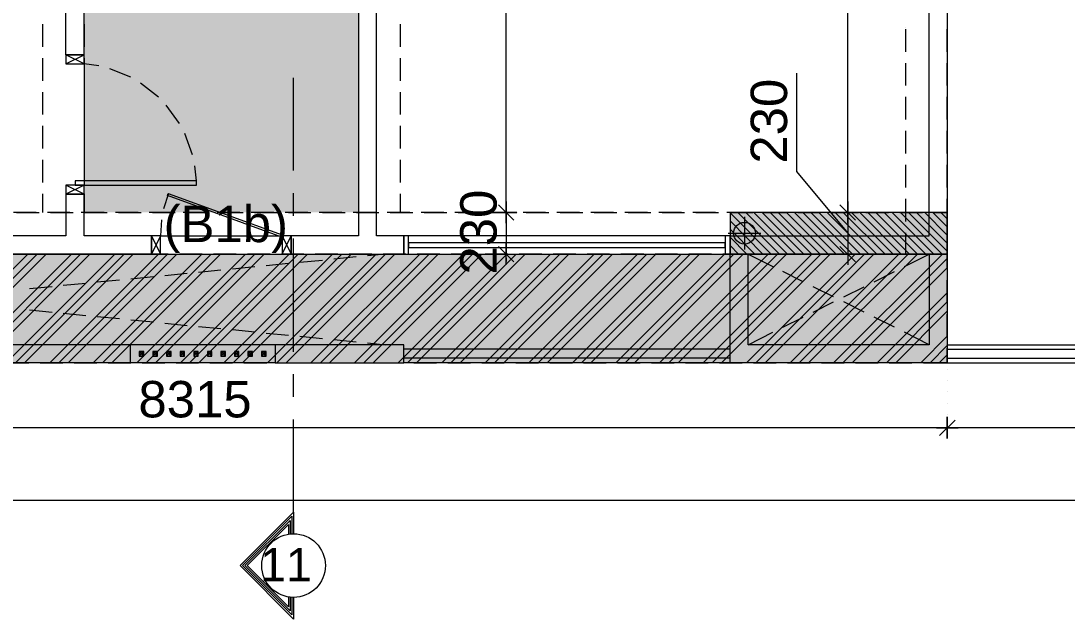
# Model space of a CAD drawing. Header units: millimetres. Extents: x -1303 to 98744, y -1303 to 90097.
# Drawn here: x 58345 to 64120, y 45277 to 48580 of the extents above; entities that cross this region are included whole.
import ezdxf

# ---------------------------------------------------------------- set-up
doc = ezdxf.new("R2010")
doc.units = ezdxf.units.MM
doc.layers.add('PDF_Geometry', color=7, linetype='Continuous')
doc.layers.add('PDF_Text', color=7, linetype='Continuous')
doc.layers.add('PDF_Solid Fills', color=192, linetype='Continuous', true_color=0xc2c0c0c0)
doc.styles.add('PDF ArialMT', font='arial.ttf')
doc.styles.get("Standard").update_dxf_attribs({"font": 'arial.ttf'})

msp = doc.modelspace()

# ---------------------------------------------------------------- linework, layer by layer
at = {"layer": 'PDF_Geometry', "color": 9, "lineweight": 0, "true_color": 0xc0c0c0}
for points in [[(58593.94351, 48392.68919), (58593.94351, 52332.19829), (60308.54056, 52332.19829), (60308.54056, 52232.33285), (58693.80481, 52232.33285), (58693.80481, 50492.35104), (60208.67512, 50492.35104), (60208.67512, 51462.20325)], [(63358.59146, 51952.21209), (63358.59146, 50967.11994), (63458.45277, 50967.11994), (63458.45277, 47292.50405), (62259.25345, 47292.50405), (62259.25345, 47392.36535), (63358.59146, 47392.36535), (63358.59146, 50717.46254), (61228.46212, 50717.46254), (61228.46212, 51462.20325), (61329.17468, 51462.20325), (61228.46212, 51512.13803)], [(58693.80481, 48341.91141), (58593.94351, 48392.68919), (58693.80481, 48392.68919), (58693.80481, 50392.4856), (60208.67512, 50392.4856), (60208.67512, 47392.36535), (59836.30477, 47392.36535), (59836.30477, 47292.50405), (60459.17964, 47292.50405), (60459.17964, 47392.36535), (60308.54056, 47392.36535), (60308.54056, 51462.20325), (60208.67512, 51462.20325), (60308.54056, 51512.13803)], [(58593.94351, 48341.91141), (58693.80481, 48392.68919)], [(58775.8972, 48330.90708), (58693.80481, 48341.91141), (58693.80481, 47672.49024), (58593.94351, 47622.55959)], [(58951.92517, 48268.28198), (58835.98507, 48314.82827)], [(59104.2585, 48159.11059), (59006.09144, 48236.12438)], [(59220.20274, 48013.54598), (59147.42043, 48114.25854)], [(59122.03154, 47481.22645), (59116.10995, 47392.36535), (59066.17517, 47292.50405), (59066.17517, 47392.36535), (58693.80481, 47392.36535), (58693.80481, 47622.55959), (58593.94351, 47622.55959), (58593.94351, 47392.36535), (55243.45743, 47392.36535), (55243.45743, 47992.38858), (55143.59199, 47992.38858), (55143.59199, 47292.50405), (59066.17517, 47292.50405), (55143.59199, 47292.50405), (55143.59199, 47992.38858), (55243.45743, 47992.38858)], [(59292.13792, 47840.90237), (59249.82311, 47957.69373)], [(59314.14245, 47697.032), (59305.67949, 47779.97151)], [(58693.80481, 47622.55959), (58593.94351, 47672.49024)], [(59159.26776, 47626.79107), (59133.03587, 47542.16144)], [(59066.17517, 47392.36535), (59116.10995, 47292.50405), (59786.37411, 47292.50405), (59836.30477, 47392.36535)], [(59116.10995, 47392.36535), (59786.37411, 47392.36535), (59836.30477, 47292.50405)], [(59749.1379, 46692.48082), (60459.17964, 46692.48082), (60459.17964, 46792.34213), (59749.1379, 46792.34213), (58948.54081, 46792.34213), (58948.54081, 46692.48082), (55143.59199, 46692.48082), (55143.59199, 47292.50405), (55062.35085, 47292.50405)], [(58948.54081, 46792.34213), (55243.45743, 46792.34213), (55243.45743, 47292.50405), (55344.16586, 47282.34683)], [(59822.76733, 47240.03202), (59698.36013, 47227.33758)], [(60009.7955, 47257.80507), (59885.39243, 47245.95775)], [(60195.98068, 47276.42524), (60071.57761, 47264.57379)], [(60358.47121, 47292.50405), (60258.6099, 47282.34683)], [(63458.45277, 47292.50405), (63458.45277, 46692.48082), (62259.25345, 46692.48082), (62259.25345, 47292.50405)], [(63222.33693, 47223.95322), (63358.59146, 47292.50405), (63358.59146, 46792.34213), (62359.11475, 46792.34213), (62359.11475, 47292.50405), (62495.36927, 47223.95322)], [(59263.36468, 47185.02276), (59138.95747, 47173.17544)], [(59449.54986, 47203.64294), (59325.14265, 47190.9485)], [(59636.58215, 47221.41598), (59512.17495, 47209.56453)], [(62662.93428, 47140.17072), (62551.22566, 47196.02709)], [(63054.77193, 47140.17072), (63166.48056, 47196.02709)], [(58703.11489, 47130.86063), (58578.71182, 47118.16619)], [(58890.1472, 47148.63368), (58765.74, 47136.78636)], [(59076.33237, 47167.24972), (58951.92517, 47154.55528)], [(58516.92972, 47112.24046), (58392.52665, 47100.39314)], [(62830.50342, 47056.38821), (62718.79066, 47112.24046)], [(62887.20279, 47056.38821), (62998.91555, 47112.24046)], [(62718.79066, 46972.60158), (62830.50342, 47028.45795)], [(62998.91555, 46972.60158), (62887.20279, 47028.45795)], [(58392.52665, 46984.45303), (58516.92972, 46972.60158)], [(58578.71182, 46966.67999), (58703.11489, 46953.98554)], [(58765.74, 46948.05981), (58890.1472, 46936.21249)], [(58951.92517, 46929.44377), (59076.33237, 46917.59232)], [(59138.95747, 46911.67073), (59263.36468, 46898.97628)], [(59325.14265, 46893.05055), (59449.54986, 46881.20323)], [(62551.22566, 46888.81907), (62662.93428, 46944.67545)], [(63166.48056, 46888.81907), (63054.77193, 46944.67545)], [(59512.17495, 46875.27751), (59636.58215, 46862.58307)], [(59698.36013, 46856.66147), (59822.76733, 46844.81414)], [(59885.39243, 46838.88842), (60009.7955, 46826.19398)], [(62359.11475, 46792.34213), (62495.36927, 46860.89295)], [(63358.59146, 46792.34213), (63222.33693, 46860.89295)], [(59749.1379, 46792.34213), (59749.1379, 46692.48082), (58948.54081, 46692.48082)], [(60071.57761, 46820.26825), (60195.98068, 46808.42093)], [(60258.6099, 46802.49933), (60358.47121, 46792.34213)], [(63458.45277, 46792.34213), (64534.09614, 46792.34213)], [(59020.47599, 46733.10139), (59001.85995, 46751.72156)], [(59020.47599, 46751.72156), (59001.85995, 46733.10139)], [(59095.79554, 46733.10139), (59077.1795, 46751.72156)], [(59095.79554, 46751.72156), (59077.1795, 46733.10139)], [(59171.11921, 46733.10139), (59151.65191, 46751.72156)], [(59171.11921, 46751.72156), (59151.65191, 46733.10139)], [(59245.59163, 46733.10139), (59226.97146, 46751.72156)], [(59245.59163, 46751.72156), (59226.97146, 46733.10139)], [(59320.91117, 46733.10139), (59301.44801, 46751.72156)], [(59320.91117, 46751.72156), (59301.44801, 46733.10139)], [(59396.23071, 46733.10139), (59376.76755, 46751.72156)], [(59396.23071, 46751.72156), (59376.76755, 46733.10139)], [(59470.70726, 46733.10139), (59452.08709, 46751.72156)], [(59470.70726, 46751.72156), (59452.08709, 46733.10139)], [(59546.0268, 46733.10139), (59526.56364, 46751.72156)], [(59546.0268, 46751.72156), (59526.56364, 46733.10139)], [(59620.49922, 46733.10139), (59601.88318, 46751.72156)], [(59620.49922, 46751.72156), (59601.88318, 46733.10139)], [(59695.82289, 46733.10139), (59677.20272, 46751.72156)], [(59695.82289, 46751.72156), (59677.20272, 46733.10139)], [(62259.25345, 46766.95324), (60459.17964, 46766.95324)], [(63458.45277, 46766.95324), (64534.09614, 46766.95324)], [(62259.25345, 46717.02259), (60459.17964, 46717.02259)], [(62259.25345, 46692.48082), (60459.17964, 46692.48082)], [(63458.45277, 46717.02259), (64534.09614, 46717.02259)], [(63458.45277, 46692.48082), (65708.75783, 46692.48082)]]:
    msp.add_lwpolyline(points, dxfattribs=at)
at = {"layer": 'PDF_Geometry', "color": 122, "lineweight": 0, "true_color": 0x00b88a}
for points in [[(61022.81378, 47562.47172), (61022.81378, 47542.16144), (61022.81378, 50567.67058), (61022.81378, 50547.36029)], [(62909.20732, 47542.16144), (62909.20732, 50567.67058), (62909.20732, 50547.36029)], [(62625.69807, 48291.13364), (62625.69807, 47747.80978), (62909.20732, 47407.60116)], [(61022.81378, 47522.69415), (61022.81378, 47292.50405)], [(62909.20732, 47502.38386), (62909.20732, 47311.9672)], [(61065.12859, 47250.18923), (60980.49897, 47334.81886)], [(61022.81378, 47232.41618), (61022.81378, 47352.5919)], [(62866.04539, 47334.81886), (62951.52213, 47250.18923)], [(62909.20732, 47352.5919), (62909.20732, 47232.41618)], [(60962.72591, 47292.50405), (61082.90164, 47292.50405)], [(61022.81378, 47272.19376), (61022.81378, 47251.87935)], [(62968.44806, 47292.50405), (62849.11946, 47292.50405)]]:
    msp.add_lwpolyline(points, dxfattribs=at)
at = {"layer": 'PDF_Geometry', "color": 157, "lineweight": 0, "true_color": 0x3f5f7f}
for points in [[(58463.61471, 48561.94844), (58463.61471, 48437.54123)], [(58693.80481, 48561.94844), (58693.80481, 48437.54123)], [(60208.67512, 48561.94844), (60208.67512, 48437.54123)], [(60438.86936, 48561.94844), (60438.86936, 48437.54123)], [(63229.10978, 48409.61511), (63229.10978, 48534.8653)], [(63458.45277, 48409.61511), (63458.45277, 48534.8653)], [(58463.61471, 48374.91614), (58463.61471, 48249.66594)], [(58693.80481, 48374.91614), (58693.80481, 48249.66594)], [(60208.67512, 48374.91614), (60208.67512, 48249.66594)], [(60438.86936, 48374.91614), (60438.86936, 48249.66594)], [(63229.10978, 48222.58281), (63229.10978, 48346.99001)], [(63458.45277, 48222.58281), (63458.45277, 48346.99001)], [(58463.61471, 48187.03672), (58463.61471, 48062.63365)], [(58693.80481, 48187.03672), (58693.80481, 48062.63365)], [(60208.67512, 48187.03672), (60208.67512, 48062.63365)], [(60438.86936, 48187.03672), (60438.86936, 48062.63365)], [(63229.10978, 48034.70339), (63229.10978, 48159.95772)], [(63458.45277, 48034.70339), (63458.45277, 48159.95772)], [(58463.61471, 48000.00854), (58463.61471, 47874.75422)], [(58693.80481, 48000.00854), (58693.80481, 47874.75422)], [(60208.67512, 48000.00854), (60208.67512, 47874.75422)], [(60438.86936, 48000.00854), (60438.86936, 47874.75422)], [(63229.10978, 47847.67522), (63229.10978, 47972.07829)], [(63458.45277, 47847.67522), (63458.45277, 47972.07829)], [(58463.61471, 47812.12912), (58463.61471, 47686.87893)], [(58693.80481, 47812.12912), (58693.80481, 47686.87893)], [(60208.67512, 47812.12912), (60208.67512, 47686.87893)], [(60438.86936, 47812.12912), (60438.86936, 47686.87893)], [(63229.10978, 47659.7958), (63229.10978, 47785.04599)], [(63458.45277, 47659.7958), (63458.45277, 47785.04599)], [(58463.61471, 47625.09682), (58463.61471, 47522.69415)], [(58693.80481, 47625.09682), (58693.80481, 47522.69415)], [(60208.67512, 47625.09682), (60208.67512, 47522.69415)], [(60438.86936, 47625.09682), (60438.86936, 47522.69415)], [(63229.10978, 47471.91637), (63229.10978, 47597.1707)], [(63458.45277, 47471.91637), (63458.45277, 47597.1707)], [(58428.91573, 47522.69415), (58303.66554, 47522.69415)], [(58321.43446, 47522.69415), (58446.68878, 47522.69415)], [(58615.94804, 47522.69415), (58491.54083, 47522.69415)], [(58509.31388, 47522.69415), (58633.72108, 47522.69415)], [(58803.82333, 47522.69415), (58678.57313, 47522.69415)], [(58696.34618, 47522.69415), (58821.59637, 47522.69415)], [(58991.70275, 47522.69415), (58866.45255, 47522.69415)], [(58884.22147, 47522.69415), (59009.4758, 47522.69415)], [(59178.73505, 47522.69415), (59053.48073, 47522.69415)], [(59071.25377, 47522.69415), (59196.50809, 47522.69415)], [(59366.61034, 47522.69415), (59241.36015, 47522.69415)], [(59259.1332, 47522.69415), (59384.38338, 47522.69415)], [(59553.64264, 47522.69415), (59429.23957, 47522.69415)], [(59447.00849, 47522.69415), (59571.41569, 47522.69415)], [(59741.52207, 47522.69415), (59616.26774, 47522.69415)], [(59634.04078, 47522.69415), (59759.29511, 47522.69415)], [(59928.55436, 47522.69415), (59804.14716, 47522.69415)], [(59821.92021, 47522.69415), (59946.32328, 47522.69415)], [(60116.42965, 47522.69415), (59991.17946, 47522.69415)], [(60008.95251, 47522.69415), (60134.2027, 47522.69415)], [(60303.46196, 47522.69415), (60179.05475, 47522.69415)], [(60196.8278, 47522.69415), (60321.23501, 47522.69415)], [(60491.34138, 47522.69415), (60366.08705, 47522.69415)], [(60383.8601, 47522.69415), (60509.1103, 47522.69415)], [(60679.21667, 47522.69415), (60553.96648, 47522.69415)], [(60571.73952, 47522.69415), (60696.98972, 47522.69415)], [(60866.24897, 47522.69415), (60740.99877, 47522.69415)], [(60758.76769, 47522.69415), (60884.02202, 47522.69415)], [(61054.12839, 47522.69415), (60928.87406, 47522.69415)], [(60946.64711, 47522.69415), (61071.89731, 47522.69415)], [(61241.15656, 47522.69415), (61116.75349, 47522.69415)], [(61133.67942, 47522.69415), (61258.92961, 47522.69415)], [(61429.03598, 47522.69415), (61303.78579, 47522.69415)], [(61321.55471, 47522.69415), (61446.80904, 47522.69415)], [(61616.06829, 47522.69415), (61491.66108, 47522.69415)], [(61509.43413, 47522.69415), (61633.84133, 47522.69415)], [(61803.94358, 47522.69415), (61678.69338, 47522.69415)], [(61696.46643, 47522.69415), (61821.71662, 47522.69415)], [(61990.97587, 47522.69415), (61866.5728, 47522.69415)], [(61884.34172, 47522.69415), (62008.74892, 47522.69415)], [(62178.8553, 47522.69415), (62053.60098, 47522.69415)], [(62071.37402, 47522.69415), (62196.62834, 47522.69415)], [(62366.73059, 47522.69415), (62241.4804, 47522.69415)], [(62259.25345, 47522.69415), (62384.50364, 47522.69415)], [(62553.76289, 47522.69415), (62428.5127, 47522.69415)], [(62446.28574, 47522.69415), (62571.53594, 47522.69415)], [(62741.64232, 47522.69415), (62616.38799, 47522.69415)], [(62634.16103, 47522.69415), (62759.41536, 47522.69415)], [(62928.67461, 47522.69415), (62804.26741, 47522.69415)], [(62821.19334, 47522.69415), (62946.44353, 47522.69415)], [(63116.5499, 47522.69415), (62991.29971, 47522.69415)], [(63009.07276, 47522.69415), (63134.32295, 47522.69415)], [(63303.58221, 47522.69415), (63179.175, 47522.69415)], [(63196.94805, 47522.69415), (63321.35526, 47522.69415)], [(63383.98035, 47522.69415), (63458.45277, 47522.69415), (63366.2073, 47522.69415)], [(63229.10978, 47292.50405), (63229.10978, 47410.1384)], [(63458.45277, 47292.50405), (63345.04989, 47292.50405), (63458.45277, 47292.50405), (63458.45277, 47410.1384)]]:
    msp.add_lwpolyline(points, dxfattribs=at)
at = {"layer": 'PDF_Geometry', "lineweight": 0}
for points in [[(58463.61471, 48543.32826), (58463.61471, 48543.32826)], [(58463.61471, 48543.32826), (58463.61471, 48543.32826)], [(58693.80481, 48543.32826), (58693.80481, 48543.32826)], [(58693.80481, 48543.32826), (58693.80481, 48543.32826)], [(60208.67512, 48543.32826), (60208.67512, 48543.32826)], [(60208.67512, 48543.32826), (60208.67512, 48543.32826)], [(60438.86936, 48543.32826), (60438.86936, 48543.32826)], [(60438.86936, 48543.32826), (60438.86936, 48543.32826)], [(63229.10978, 48543.32826), (63229.10978, 48543.32826)], [(63229.10978, 48543.32826), (63229.10978, 48543.32826)], [(63458.45277, 48543.32826), (63458.45277, 48543.32826)], [(63458.45277, 48543.32826), (63458.45277, 48543.32826)], [(58463.61471, 48469.70297), (58463.61471, 48469.70297)], [(58463.61471, 48469.70297), (58463.61471, 48469.70297)], [(58693.80481, 48469.70297), (58693.80481, 48469.70297)], [(58693.80481, 48469.70297), (58693.80481, 48469.70297)], [(60208.67512, 48469.70297), (60208.67512, 48469.70297)], [(60208.67512, 48469.70297), (60208.67512, 48469.70297)], [(60438.86936, 48469.70297), (60438.86936, 48469.70297)], [(60438.86936, 48469.70297), (60438.86936, 48469.70297)], [(63229.10978, 48469.70297), (63229.10978, 48469.70297)], [(63229.10978, 48469.70297), (63229.10978, 48469.70297)], [(63458.45277, 48469.70297), (63458.45277, 48469.70297)], [(63458.45277, 48469.70297), (63458.45277, 48469.70297)], [(61022.81378, 47522.69415), (61022.81378, 47522.69415)], [(61022.81378, 47522.69415), (61022.81378, 47522.69415)], [(61087.13312, 47522.69415), (61087.13312, 47522.69415)], [(61087.13312, 47522.69415), (61087.13312, 47522.69415)], [(61149.75822, 47522.69415), (61149.75822, 47522.69415)], [(61149.75822, 47522.69415), (61149.75822, 47522.69415)], [(61214.07756, 47522.69415), (61214.07756, 47522.69415)], [(61214.07756, 47522.69415), (61214.07756, 47522.69415)], [(62259.25345, 47520.15691), (62486.05919, 47292.50405)], [(62259.25345, 47475.30486), (62441.20714, 47292.50405)], [(62301.56826, 47522.69415), (62531.75836, 47292.50405)], [(62346.4203, 47522.69415), (62576.61455, 47292.50405)], [(62391.27648, 47522.69415), (62621.46659, 47292.50405)], [(62436.12854, 47522.69415), (62666.32277, 47292.50405)], [(62480.98059, 47522.69415), (62711.17482, 47292.50405)], [(62525.83677, 47522.69415), (62756.02687, 47292.50405)], [(62570.68881, 47522.69415), (62800.88305, 47292.50405)], [(62615.54499, 47522.69415), (62845.7351, 47292.50405)], [(62660.39705, 47522.69415), (62890.59128, 47292.50405)], [(62705.2491, 47522.69415), (62935.44333, 47292.50405)], [(62750.10528, 47522.69415), (62980.29538, 47292.50405)], [(62794.95732, 47522.69415), (63025.15156, 47292.50405)], [(62839.8135, 47522.69415), (63070.00361, 47292.50405)], [(62884.66556, 47522.69415), (63114.85979, 47292.50405)], [(62909.20732, 47522.69415), (62909.20732, 47522.69415)], [(62909.20732, 47522.69415), (62909.20732, 47522.69415)], [(62930.36472, 47522.69415), (63159.71184, 47292.50405)], [(62975.22091, 47522.69415), (63204.56389, 47292.50405)], [(62975.22091, 47522.69415), (62975.22091, 47522.69415)], [(62975.22091, 47522.69415), (62975.22091, 47522.69415)], [(63020.07296, 47522.69415), (63249.42007, 47292.50405)], [(63037.84601, 47522.69415), (63037.84601, 47522.69415)], [(63037.84601, 47522.69415), (63037.84601, 47522.69415)], [(63064.92501, 47522.69415), (63294.27212, 47292.50405)], [(63100.4711, 47522.69415), (63100.4711, 47522.69415)], [(63100.4711, 47522.69415), (63100.4711, 47522.69415)], [(63109.78119, 47522.69415), (63339.97129, 47292.50405)], [(63154.63323, 47522.69415), (63384.82748, 47292.50405)], [(63162.24908, 47522.69415), (63162.24908, 47522.69415)], [(63162.24908, 47522.69415), (63162.24908, 47522.69415)], [(63199.48942, 47522.69415), (63429.67952, 47292.50405)], [(63229.10978, 47522.69415), (63229.10978, 47522.69415)], [(63229.10978, 47522.69415), (63229.10978, 47522.69415)], [(63244.34147, 47522.69415), (63458.45277, 47307.73572)], [(63289.19352, 47522.69415), (63458.45277, 47352.5919)], [(63334.0497, 47522.69415), (63458.45277, 47397.44395)], [(63378.90174, 47522.69415), (63458.45277, 47442.29601)], [(63423.75792, 47522.69415), (63458.45277, 47487.15219)], [(62259.25345, 47430.44868), (62396.35096, 47292.50405)], [(62259.25345, 47385.59664), (62351.49891, 47292.50405)], [(62259.25345, 47339.89746), (62306.64686, 47292.50405)], [(57783.19334, 46692.48082), (58383.21657, 47292.50405)], [(57833.97111, 46692.48082), (58433.99434, 47292.50405)], [(57884.74889, 46692.48082), (58484.77212, 47292.50405)], [(58023.54065, 46692.48082), (58623.56387, 47292.50405)], [(58074.31843, 46692.48082), (58674.34165, 47292.50405)], [(58125.09621, 46692.48082), (58725.11943, 47292.50405)], [(58863.91118, 47292.50405), (58263.88796, 46692.48082), (58389.13816, 46692.48082)], [(58314.66574, 46692.48082), (58914.68896, 47292.50405)], [(58365.44351, 46692.48082), (58965.46674, 47292.50405)], [(58504.23527, 46692.48082), (59104.2585, 47292.50405)], [(58555.01305, 46692.48082), (59155.03628, 47292.50405)], [(58605.79082, 46692.48082), (59205.81405, 47292.50405)], [(58744.58259, 46692.48082), (59344.60994, 47292.50405)], [(58795.36037, 46692.48082), (59395.38772, 47292.50405)], [(58846.13814, 46692.48082), (59446.16549, 47292.50405)], [(58984.93403, 46692.48082), (59584.95726, 47292.50405)], [(59035.7118, 46692.48082), (59635.73503, 47292.50405)], [(59087.33258, 46692.48082), (59687.35993, 47292.50405)], [(59225.28135, 46692.48082), (59825.30457, 47292.50405)], [(59276.05912, 46692.48082), (59876.08234, 47292.50405)], [(59327.68401, 46692.48082), (59927.70724, 47292.50405)], [(59465.62866, 46692.48082), (60065.65188, 47292.50405)], [(59516.40643, 46692.48082), (60116.42965, 47292.50405)], [(59568.03133, 46692.48082), (60168.05455, 47292.50405)], [(59705.97596, 46692.48082), (60305.99919, 47292.50405)], [(59757.60087, 46692.48082), (60356.77697, 47292.50405)], [(59808.37864, 46692.48082), (60408.40186, 47292.50405)], [(59946.32328, 46692.48082), (60546.35063, 47292.50405)], [(59997.94818, 46692.48082), (60597.9714, 47292.50405)], [(60048.72595, 46692.48082), (60648.74918, 47292.50405)], [(60186.67472, 46692.48082), (60786.69795, 47292.50405)], [(60238.29549, 46692.48082), (60838.32284, 47292.50405)], [(60289.07327, 46692.48082), (60889.10062, 47292.50405)], [(60427.02204, 46692.48082), (61027.04526, 47292.50405)], [(60478.64693, 46692.48082), (61078.67016, 47292.50405)], [(60529.42471, 46692.48082), (61129.44794, 47292.50405)], [(60668.21647, 46692.48082), (61268.23969, 47292.50405)], [(60718.99425, 46692.48082), (61319.01747, 47292.50405)], [(60769.77203, 46692.48082), (61369.79525, 47292.50405)], [(60908.56378, 46692.48082), (61508.587, 47292.50405)], [(60959.34156, 46692.48082), (61559.36478, 47292.50405)], [(61010.11933, 46692.48082), (61610.14255, 47292.50405)], [(61022.81378, 47292.50405), (61022.81378, 47292.50405)], [(61087.13312, 47292.50405), (61087.13312, 47292.50405)], [(61148.91109, 46692.48082), (61748.93432, 47292.50405)], [(61149.75822, 47292.50405), (61149.75822, 47292.50405)], [(61199.68887, 46692.48082), (61799.7121, 47292.50405)], [(61214.07756, 47292.50405), (61214.07756, 47292.50405)], [(61250.46664, 46692.48082), (61850.48987, 47292.50405)], [(61264.00821, 46692.48082), (61389.25841, 46692.48082), (61989.28576, 47292.50405)], [(61440.03619, 46692.48082), (62040.06354, 47292.50405)], [(61490.81396, 46692.48082), (62090.84131, 47292.50405)], [(61629.60985, 46692.48082), (62229.63308, 47292.50405)], [(61680.38762, 46692.48082), (62280.41085, 47292.50405)], [(61731.1654, 46692.48082), (62331.18863, 47292.50405)], [(61869.95717, 46692.48082), (62469.98039, 47292.50405)], [(61920.73494, 46692.48082), (62520.75816, 47292.50405)], [(61972.35983, 46692.48082), (62571.53594, 47292.50405)], [(62110.30448, 46692.48082), (62710.3277, 47292.50405)], [(62161.08225, 46692.48082), (62761.10547, 47292.50405)], [(62212.70715, 46692.48082), (62812.73037, 47292.50405)], [(62259.25345, 47295.04128), (62259.25345, 47295.04128)], [(62350.65178, 46692.48082), (62950.67501, 47292.50405)], [(62401.42956, 46692.48082), (63001.45279, 47292.50405)], [(62453.05446, 46692.48082), (63053.07768, 47292.50405)], [(62590.9991, 46692.48082), (63191.02645, 47292.50405)], [(62641.77688, 46692.48082), (63241.80423, 47292.50405)], [(62693.40177, 46692.48082), (63293.425, 47292.50405)], [(62831.35054, 46692.48082), (63431.37377, 47292.50405)], [(62882.97131, 46692.48082), (63458.45277, 47268.80527)], [(62909.20732, 47292.50405), (62909.20732, 47292.50405)], [(62975.22091, 47292.50405), (62975.22091, 47292.50405)], [(63037.84601, 47292.50405), (63037.84601, 47292.50405)], [(63100.4711, 47292.50405), (63100.4711, 47292.50405)], [(63162.24908, 47292.50405), (63162.24908, 47292.50405)], [(63229.10978, 47292.50405), (63229.10978, 47292.50405)], [(63458.45277, 47211.25878), (63458.45277, 47292.50405)], [(63458.45277, 47292.50405), (63458.45277, 47292.50405)], [(63458.45277, 47292.50405), (63458.45277, 47292.50405)], [(62933.74909, 46692.48082), (63458.45277, 47217.1845)], [(63458.45277, 47219.72174), (63458.45277, 47219.72174)], [(63458.45277, 47219.72174), (63458.45277, 47219.72174)], [(63458.45277, 47157.09664), (63458.45277, 47157.09664)], [(63458.45277, 47157.09664), (63458.45277, 47157.09664)], [(63458.45277, 47023.37936), (63458.45277, 47148.63368)], [(63071.69786, 46692.48082), (63458.45277, 47079.23573)], [(63458.45277, 47094.47154), (63458.45277, 47094.47154)], [(63458.45277, 47094.47154), (63458.45277, 47094.47154)], [(63123.32275, 46692.48082), (63458.45277, 47028.45795)], [(63458.45277, 47031.84232), (63458.45277, 47031.84232)], [(63458.45277, 47031.84232), (63458.45277, 47031.84232)], [(63174.10053, 46692.48082), (63458.45277, 46976.83306)], [(63458.45277, 46969.21722), (63458.45277, 46969.21722)], [(63458.45277, 46969.21722), (63458.45277, 46969.21722)], [(63458.45277, 46836.35118), (63458.45277, 46960.75425)], [(63458.45277, 46906.59212), (63458.45277, 46906.59212)], [(63458.45277, 46906.59212), (63458.45277, 46906.59212)], [(63312.04517, 46692.48082), (63458.45277, 46838.88842)], [(63458.45277, 46843.96703), (63458.45277, 46843.96703)], [(63458.45277, 46843.96703), (63458.45277, 46843.96703)], [(63363.67007, 46692.48082), (63458.45277, 46788.11064)], [(63458.45277, 46782.18492), (63458.45277, 46782.18492)], [(63458.45277, 46782.18492), (63458.45277, 46782.18492)], [(63326.43385, 46692.48082), (63458.45277, 46692.48082), (63458.45277, 46773.72196)], [(63414.44785, 46692.48082), (63458.45277, 46736.48574)], [(63458.45277, 46719.55982), (63458.45277, 46719.55982)], [(63458.45277, 46719.55982), (63458.45277, 46719.55982)], [(58451.76738, 46692.48082), (58576.17045, 46692.48082)], [(58638.79556, 46692.48082), (58764.04988, 46692.48082)], [(58826.67498, 46692.48082), (58951.08218, 46692.48082)], [(59013.70728, 46692.48082), (59138.95747, 46692.48082)], [(59201.58257, 46692.48082), (59325.98977, 46692.48082)], [(59388.61487, 46692.48082), (59513.86919, 46692.48082)], [(59576.4943, 46692.48082), (59701.74448, 46692.48082)], [(59763.52659, 46692.48082), (59888.77679, 46692.48082)], [(59951.40188, 46692.48082), (60076.65621, 46692.48082)], [(60138.43418, 46692.48082), (60263.68438, 46692.48082)], [(60326.3136, 46692.48082), (60451.5638, 46692.48082)], [(60514.1889, 46692.48082), (60638.5961, 46692.48082)], [(60701.2212, 46692.48082), (60826.4714, 46692.48082)], [(60889.10062, 46692.48082), (61013.50369, 46692.48082)], [(61076.12879, 46692.48082), (61201.38312, 46692.48082)], [(61451.04052, 46692.48082), (61576.2907, 46692.48082)], [(61638.91581, 46692.48082), (61764.17013, 46692.48082)], [(61825.9481, 46692.48082), (61951.20243, 46692.48082)], [(62013.82753, 46692.48082), (62139.07772, 46692.48082)], [(62201.70282, 46692.48082), (62326.11002, 46692.48082)], [(62388.73512, 46692.48082), (62513.98944, 46692.48082)], [(62576.61455, 46692.48082), (62701.01762, 46692.48082)], [(62763.64684, 46692.48082), (62888.89704, 46692.48082)], [(62951.52213, 46692.48082), (63076.77646, 46692.48082)], [(63138.55443, 46692.48082), (63263.80463, 46692.48082)], [(63458.45277, 46656.93472), (63458.45277, 46656.93472)], [(63458.45277, 46656.93472), (63458.45277, 46656.93472)], [(63458.45277, 46594.30963), (63458.45277, 46594.30963)], [(63458.45277, 46594.30963), (63458.45277, 46594.30963)], [(63458.45277, 46531.68453), (63458.45277, 46531.68453)], [(63458.45277, 46531.68453), (63458.45277, 46531.68453)], [(63458.45277, 46469.0553), (63458.45277, 46469.0553)], [(63458.45277, 46469.0553), (63458.45277, 46469.0553)], [(63458.45277, 46406.4302), (63458.45277, 46406.4302)], [(63458.45277, 46406.4302), (63458.45277, 46406.4302)], [(63458.45277, 46333.6479), (63458.45277, 46333.6479)], [(63458.45277, 46333.6479), (63458.45277, 46333.6479)]]:
    msp.add_lwpolyline(points, dxfattribs=at)
at = {"layer": 'PDF_Geometry', "color": 9, "lineweight": 0, "true_color": 0xc0c0c0}
for points in [[(58593.94351, 48341.91141), (58693.80646, 48341.91141), (58693.80646, 48392.68919), (58593.94351, 48392.68919)], [(58593.94351, 47622.55959), (58693.80646, 47622.55959), (58693.80646, 47672.49107), (58593.94351, 47672.49107)], [(58643.87416, 47672.49024), (59314.14077, 47672.49024), (59314.14077, 47697.03283), (58643.87416, 47697.03283)], [(59784.684, 47386.44375), (59155.03628, 47615.78674), (59158.42476, 47626.79107), (59788.06836, 47398.29108)], [(59066.17517, 47292.50405), (59116.10665, 47292.50405), (59116.10665, 47392.36701), (59066.17517, 47392.36701)], [(59786.37411, 47292.50405), (59836.30559, 47292.50405), (59836.30559, 47392.36701), (59786.37411, 47392.36701)], [(60459.17964, 47292.50405), (62259.25176, 47292.50405), (62259.25176, 47392.36701), (60459.17964, 47392.36701)], [(60459.17964, 47292.50405), (60484.56853, 47292.50405), (60484.56853, 47392.36701), (60459.17964, 47392.36701)], [(60484.56853, 47328.89313), (62233.01665, 47328.89313), (62233.01665, 47355.12831), (60484.56853, 47355.12831)], [(62233.01743, 47292.50405), (62259.25262, 47292.50405), (62259.25262, 47392.36701), (62233.01743, 47392.36701)], [(58998.47147, 46729.71703), (59023.86036, 46729.71703), (59023.86036, 46755.10592), (58998.47147, 46755.10592), (58998.47147, 46729.71703), (59020.47599, 46733.10139), (59020.47599, 46751.72156), (59001.85995, 46751.72156)], [(59073.79514, 46729.71703), (59099.18402, 46729.71703), (59099.18402, 46755.10592), (59073.79514, 46755.10592), (59073.79514, 46729.71703), (59095.79554, 46733.10139), (59095.79554, 46751.72156), (59077.1795, 46751.72156)], [(59149.11468, 46729.71703), (59173.65644, 46729.71703), (59173.65644, 46755.10592), (59149.11468, 46755.10592), (59149.11468, 46729.71703), (59171.11921, 46733.10139), (59171.11921, 46751.72156), (59151.65191, 46751.72156)], [(59223.5871, 46729.71703), (59248.97598, 46729.71703), (59248.97598, 46755.10592), (59223.5871, 46755.10592), (59223.5871, 46729.71703), (59245.59163, 46733.10139), (59245.59163, 46751.72156), (59226.97146, 46751.72156)], [(59298.90664, 46729.71703), (59323.45253, 46729.71703), (59323.45253, 46755.10592), (59298.90664, 46755.10592), (59298.90664, 46729.71703), (59320.91117, 46733.10139), (59320.91117, 46751.72156), (59301.44801, 46751.72156)], [(59374.23031, 46729.71703), (59398.77208, 46729.71703), (59398.77208, 46755.10592), (59374.23031, 46755.10592), (59374.23031, 46729.71703), (59396.23071, 46733.10139), (59396.23071, 46751.72156), (59376.76755, 46751.72156)], [(59448.70273, 46729.71703), (59474.09162, 46729.71703), (59474.09162, 46755.10592), (59448.70273, 46755.10592), (59448.70273, 46729.71703), (59470.70726, 46733.10139), (59470.70726, 46751.72156), (59452.08709, 46751.72156)], [(59524.02227, 46729.71703), (59548.56404, 46729.71703), (59548.56404, 46755.10592), (59524.02227, 46755.10592), (59524.02227, 46729.71703), (59546.0268, 46733.10139), (59546.0268, 46751.72156), (59526.56364, 46751.72156)], [(59598.49882, 46729.71703), (59623.88771, 46729.71703), (59623.88771, 46755.10592), (59598.49882, 46755.10592), (59598.49882, 46729.71703), (59620.49922, 46733.10139), (59620.49922, 46751.72156), (59601.88318, 46751.72156)], [(59673.81837, 46729.71703), (59699.20725, 46729.71703), (59699.20725, 46755.10592), (59673.81837, 46755.10592), (59673.81837, 46729.71703), (59695.82289, 46733.10139), (59695.82289, 46751.72156), (59677.20272, 46751.72156)]]:
    msp.add_lwpolyline(points, close=True, dxfattribs=at)
at = {"layer": 'PDF_Geometry', "color": 1, "lineweight": 0}
for points in [[(59849.84633, 47753.73551), (59849.84633, 48264.89762)], [(59849.84633, 47504.07811), (59849.84633, 47628.48118)], [(59849.84633, 46753.41167), (59849.84633, 47378.82379)], [(59849.84633, 46503.75427), (59849.84633, 46629.0086)], [(59849.84633, 45868.18496), (59849.84633, 46378.50408)], [(59849.84633, 45396.80042), (59849.84633, 45277.47182), (59554.48976, 45572.82838), (59849.84633, 45868.18496), (59849.84633, 45748.01337)], [(59840.53625, 45396.80042), (59840.53625, 45300.32347), (59568.03133, 45572.82838), (59840.53625, 45845.33744), (59840.53625, 45748.01337)], [(59831.23029, 45396.80042), (59831.23029, 45322.32387), (59580.72578, 45572.82838), (59831.23029, 45822.48578), (59831.23029, 45748.01337)], [(59821.92021, 45396.80042), (59821.92021, 45345.17552), (59594.26734, 45572.82838), (59821.92021, 45799.63826), (59821.92021, 45748.01337)]]:
    msp.add_lwpolyline(points, dxfattribs=at)
at = {"layer": 'PDF_Geometry', "color": 122, "lineweight": 0, "true_color": 0x00b88a}
for points in [[(61065.12859, 47479.53634), (60980.49897, 47565.00896)], [(61022.81378, 47462.61042), (61022.81378, 47581.93489)], [(62866.04539, 47565.00896), (62951.52213, 47479.53634)], [(62909.20732, 47581.93489), (62909.20732, 47462.61042)], [(60962.72591, 47522.69415), (61082.90164, 47522.69415)], [(62968.44806, 47522.69415), (62849.11946, 47522.69415)]]:
    msp.add_lwpolyline(points, close=True, dxfattribs=at)
at = {"layer": 'PDF_Geometry', "color": 5, "lineweight": 0}
msp.add_lwpolyline([(62259.25345, 47292.50405), (63458.45523, 47292.50405), (63458.45523, 47522.69664), (62259.25345, 47522.69664)], close=True, dxfattribs=at)
msp.add_lwpolyline([(62259.25345, 47292.50405), (63458.45523, 47292.50405), (63458.45523, 47522.69664), (62259.25345, 47522.69664)], close=True, dxfattribs=at)
at = {"layer": 'PDF_Geometry', "color": 20, "lineweight": 0, "true_color": 0xff4405}
for points in [[(62338.80447, 47497.30526), (62338.80447, 47317.04581)], [(62249.09623, 47407.60116), (62428.5127, 47407.60116)]]:
    msp.add_lwpolyline(points, dxfattribs=at)
at = {"layer": 'PDF_Geometry', "color": 157, "lineweight": 0, "true_color": 0x3f5f7f}
for points in [[(58282.50813, 47292.50405), (58407.75833, 47292.50405)], [(58470.38342, 47292.50405), (58594.79063, 47292.50405)], [(58657.41572, 47292.50405), (58782.66592, 47292.50405)], [(58845.29515, 47292.50405), (58969.69822, 47292.50405)], [(59032.32332, 47292.50405), (59157.57765, 47292.50405)], [(59220.20274, 47292.50405), (59345.45294, 47292.50405)], [(59407.23504, 47292.50405), (59532.48523, 47292.50405)], [(59595.11033, 47292.50405), (59720.36466, 47292.50405)], [(59782.98975, 47292.50405), (59907.39695, 47292.50405)], [(59970.02206, 47292.50405), (60095.27225, 47292.50405)], [(60157.89735, 47292.50405), (60282.30455, 47292.50405)], [(60344.92964, 47292.50405), (60470.18397, 47292.50405)], [(60532.80907, 47292.50405), (60657.21214, 47292.50405)], [(60719.84137, 47292.50405), (60845.09156, 47292.50405)], [(60907.71666, 47292.50405), (61032.97098, 47292.50405)], [(61094.74896, 47292.50405), (61219.99916, 47292.50405)], [(61282.62838, 47292.50405), (61407.87858, 47292.50405)], [(61470.50367, 47292.50405), (61594.91088, 47292.50405)], [(61657.53598, 47292.50405), (61782.78617, 47292.50405)], [(61845.4154, 47292.50405), (61969.81847, 47292.50405)], [(62032.44357, 47292.50405), (62157.6979, 47292.50405)], [(62220.32299, 47292.50405), (62344.73019, 47292.50405)], [(62407.35529, 47292.50405), (62532.60548, 47292.50405)], [(62595.23058, 47292.50405), (62720.48491, 47292.50405)], [(62782.26288, 47292.50405), (62907.5172, 47292.50405)], [(62970.14231, 47292.50405), (63095.3925, 47292.50405)], [(63158.0176, 47292.50405), (63282.4248, 47292.50405)]]:
    msp.add_lwpolyline(points, close=True, dxfattribs=at)
at = {"layer": 'PDF_Geometry', "color": 222, "lineweight": 0, "true_color": 0xb8008a}
for points in [[(63501.6147, 46375.96271), (63416.13796, 46291.33309)], [(63458.45277, 46273.56417), (63458.45277, 46393.73576)], [(63518.54063, 46333.6479), (63399.21203, 46333.6479)]]:
    msp.add_lwpolyline(points, close=True, dxfattribs=at)
for points in [[(63438.98961, 46333.6479), (55163.9064, 46333.6479)], [(65688.44342, 46333.6479), (63478.76718, 46333.6479)], [(53963.85582, 45934.19855), (75204.2019, 45934.19855)]]:
    msp.add_lwpolyline(points, dxfattribs=at)
at = {"layer": 'PDF_Geometry', "color": 20, "lineweight": 0, "true_color": 0xff4405}
msp.add_circle((62339.25459, 47407.65459), 59.94294, dxfattribs=at)
at = {"layer": 'PDF_Geometry', "color": 7, "lineweight": 0, "true_color": 0xffffff}
msp.add_circle((62339.29534, 47407.70122), 59.98368, dxfattribs=at)
at = {"layer": 'PDF_Geometry', "color": 1, "lineweight": 0}
msp.add_circle((59850.17427, 45572.96624), 175.67821, dxfattribs=at)
at = {"layer": 'PDF_Solid Fills', "color": 43, "lineweight": 0, "true_color": 0x00007f}
msp.add_solid([(60209.27017, 52102.68174), (60209.27017, 47522.69415), (58694.31308, 52102.68174), (58694.31308, 47522.69415)], dxfattribs=at)
at = {"layer": 'PDF_Solid Fills', "color": 1, "lineweight": 0}
msp.add_solid([(59850.18518, 48296.12546), (59695.14519, 48296.12546), (59850.18518, 48234.17806), (59695.14519, 48234.17806)], dxfattribs=at)
at = {"layer": 'PDF_Solid Fills', "lineweight": 0}
msp.add_solid([(62259.25345, 47522.69415), (62259.25345, 47292.67347), (63459.29989, 47522.69415), (63459.29989, 47292.67347)], dxfattribs=at)
at = {"layer": 'PDF_Solid Fills', "color": 254, "lineweight": 0, "true_color": 0x00007f}
msp.add_solid([(55144.26969, 46692.73289), (55144.26969, 47292.67347), (63459.29989, 46692.73289), (63459.29989, 47292.67347)], dxfattribs=at)

# ---------------------------------------------------------------- texts
at = {"layer": 'PDF_Text', "char_height": 201.084641, "attachment_point": 4, "rotation": 90, "style": 'PDF ArialMT'}
for insert in [(62475.36336, 47791.68198), (60871.82566, 47179.48177)]:
    msp.add_mtext('230', dxfattribs=dict(at, insert=insert))
at = {"layer": 'PDF_Text', "color": 6, "insert": (59132.58137, 47428.6592), "char_height": 201.084641, "attachment_point": 4, "style": 'PDF ArialMT'}
msp.add_mtext('(B1b)', dxfattribs=at)
at = {"layer": 'PDF_Text', "insert": (58993.73024, 46489.90744), "char_height": 201.084641, "attachment_point": 4, "style": 'PDF ArialMT'}
msp.add_mtext('8315', dxfattribs=at)
at = {"layer": 'PDF_Text', "insert": (59665.11523, 45577.36675), "char_height": 184.252439, "attachment_point": 4}
msp.add_mtext('11', dxfattribs=at)

doc.saveas('drawing.dxf')
